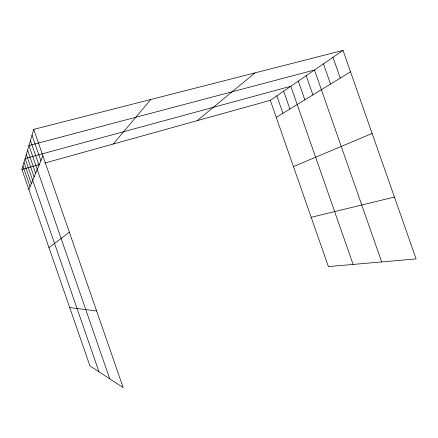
<?xml version="1.0" encoding="UTF-8"?>
<svg xmlns="http://www.w3.org/2000/svg" width="438" height="438" viewBox="0 0 438 438"><rect width="100%" height="100%" fill="white"/><g stroke="black" fill="none" stroke-linecap="round" stroke-linejoin="round"><path stroke-width="0.66" d="M33.726 129.385L123.171 387.597L89.878 365.829L21.9 169.424L33.726 129.385L343.02 50.403L416.1 258.902L328.401 266.6L270.306 100.346L343.02 50.403M28.87 189.561L42.891 155.846M113.201 144.031L150.792 99.492M197.155 120.685L254.911 72.905M48.974 247.645L69.335 232.178M276.269 117.395L350.51 71.777M293.449 166.571L372.119 133.437M21.9 169.424L39.699 164.474M44.884 163.029L270.306 100.346M311.177 217.303L394.424 197.056M69.713 307.58L96.628 310.975M332.973 57.301L340.255 78.079M323.474 63.828L330.553 84.041M381.668 261.924L314.479 70.003L28.952 145.547L109.724 378.804M306.195 75.697L312.907 94.882M298.311 81.107L304.864 99.826M353.121 264.432L290.81 86.264L25.125 158.507L98.95 371.758M283.66 91.175L289.896 109.024M276.832 95.862L282.926 113.305M32.023 135.145L40.871 160.691M30.436 140.521L38.993 165.219M27.599 150.13L35.626 173.317M26.324 154.444L34.115 176.947M23.991 162.35L31.344 183.604M22.918 165.98L30.074 186.665"/></g></svg>
